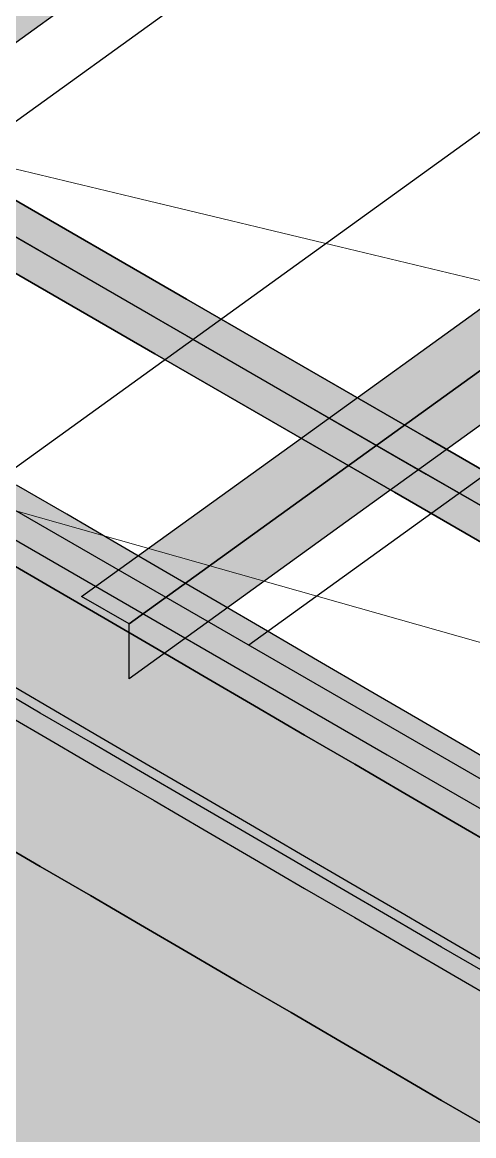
# Model space of a CAD drawing. Header units: metres. Extents: x 0 to 34.2, y 0 to 17.8.
# Drawn here: x 13.722 to 14.341, y 6.244 to 7.768 of the extents above; entities that cross this region are included whole.
import ezdxf

# ---------------------------------------------------------------- set-up
doc = ezdxf.new("R2010")
doc.units = ezdxf.units.M
doc.header["$LTSCALE"] = 0.25
doc.layers.add('ISO-ARISTAS', color=8, linetype='CONTINUOUS')
doc.layers.add('ISO-CONCRETO-SUP', color=254, linetype='CONTINUOUS', true_color=0xe8e8e8)
doc.layers.add('LLAMADAS', color=30, linetype='CONTINUOUS', lineweight=18)

msp = doc.modelspace()

# ---------------------------------------------------------------- linework, layer by layer
at = {"layer": 'ISO-ARISTAS', "color": 250}
for p, q in [((15.3929, 8.8444), (13.3032, 7.3363)), ((15.7576, 8.6339), (13.6679, 7.1258)), ((16.1223, 8.4233), (14.0326, 6.9152)), ((14.0029, 7.9491), (13.706, 7.7348)), ((13.9474, 7.3891), (13.6192, 7.5786)), ((13.6192, 7.5786), (13.9474, 7.3891)), ((13.9041, 7.3641), (13.5759, 7.5536)), ((13.9041, 7.3641), (13.5759, 7.5536)), ((14.5796, 6.5994), (12.9385, 7.5469)), ((13.6192, 7.5286), (13.9474, 7.3391)), ((13.6192, 7.5286), (13.9474, 7.3391)), ((13.9041, 7.3141), (13.5759, 7.5036)), ((13.5759, 7.5036), (13.9041, 7.3141)), ((14.1007, 7.1962), (14.3977, 7.4105)), ((14.2756, 7.1996), (13.9474, 7.3891)), ((13.9474, 7.3891), (14.2756, 7.1996)), ((14.2323, 7.1746), (13.9041, 7.3641)), ((14.2323, 7.1746), (13.9041, 7.3641)), ((14.4626, 7.373), (14.1657, 7.1587)), ((14.1657, 7.1587), (14.4626, 7.373)), ((13.9474, 7.3391), (14.2756, 7.1496)), ((13.9474, 7.3391), (14.2756, 7.1496)), ((14.2323, 7.1246), (13.9041, 7.3141)), ((13.9041, 7.3141), (14.2323, 7.1246)), ((14.4626, 7.298), (14.1657, 7.0837)), ((14.6039, 7.0101), (14.2756, 7.1996)), ((14.2756, 7.1996), (14.6039, 7.0101)), ((13.8038, 6.9819), (14.1007, 7.1962)), ((14.5605, 6.9851), (14.2323, 7.1746)), ((14.5605, 6.9851), (14.2323, 7.1746)), ((13.5516, 7.1525), (14.2223, 6.7653)), ((14.1657, 7.1587), (13.8688, 6.9444)), ((13.8688, 6.9444), (14.1657, 7.1587)), ((14.2756, 7.1496), (14.6039, 6.9601)), ((14.2756, 7.1496), (14.6039, 6.9601)), ((13.7834, 7.0946), (13.7147, 7.1346)), ((14.5605, 6.9351), (14.2323, 7.1246)), ((14.2323, 7.1246), (14.5605, 6.9351)), ((13.8521, 7.0545), (13.7834, 7.0946)), ((14.1657, 7.0837), (13.8688, 6.8694)), ((13.9208, 7.0145), (13.8521, 7.0545)), ((13.7655, 6.9925), (13.6968, 7.0326)), ((13.6968, 7.0326), (13.7655, 6.9925)), ((13.9895, 6.9744), (13.9208, 7.0145)), ((13.8342, 6.9525), (13.7655, 6.9925)), ((13.7655, 6.9925), (13.8342, 6.9525)), ((13.8688, 6.9444), (13.8038, 6.9819)), ((14.0582, 6.9343), (13.9895, 6.9744)), ((13.9029, 6.9124), (13.8342, 6.9525)), ((13.8342, 6.9525), (13.9029, 6.9124)), ((13.8688, 6.8694), (13.8688, 6.9444)), ((14.1269, 6.8943), (14.0582, 6.9343)), ((13.9716, 6.8723), (13.9029, 6.9124)), ((13.9029, 6.9124), (13.9716, 6.8723)), ((14.1956, 6.8542), (14.1269, 6.8943)), ((13.747, 6.8224), (13.6783, 6.8625)), ((13.747, 6.8224), (13.6783, 6.8625)), ((13.6913, 6.87), (13.76, 6.8299)), ((14.0403, 6.8323), (13.9716, 6.8723)), ((13.9716, 6.8723), (14.0403, 6.8323)), ((14.2643, 6.8142), (14.1956, 6.8542)), ((14.109, 6.7922), (14.0403, 6.8323)), ((14.0403, 6.8323), (14.109, 6.7922)), ((13.6968, 6.8226), (13.7655, 6.7825)), ((13.6968, 6.8226), (13.7655, 6.7825)), ((13.8157, 6.7823), (13.747, 6.8224)), ((13.8157, 6.7823), (13.747, 6.8224)), ((13.76, 6.8299), (13.8287, 6.7898)), ((14.333, 6.7741), (14.2643, 6.8142)), ((13.8287, 6.7898), (13.8974, 6.7498)), ((14.1777, 6.7522), (14.109, 6.7922)), ((14.109, 6.7922), (14.1777, 6.7522)), ((13.7655, 6.7825), (13.8342, 6.7425)), ((13.7655, 6.7825), (13.8342, 6.7425)), ((13.8844, 6.7423), (13.8157, 6.7823)), ((13.8844, 6.7423), (13.8157, 6.7823)), ((14.4017, 6.7341), (14.333, 6.7741)), ((14.2223, 6.7653), (14.8929, 6.3781)), ((13.8342, 6.7425), (13.9029, 6.7024)), ((13.8342, 6.7425), (13.9029, 6.7024)), ((13.9531, 6.7022), (13.8844, 6.7423)), ((13.9531, 6.7022), (13.8844, 6.7423)), ((13.8974, 6.7498), (13.9661, 6.7097)), ((14.2464, 6.7121), (14.1777, 6.7522)), ((14.1777, 6.7522), (14.2464, 6.7121)), ((13.9661, 6.7097), (14.0348, 6.6697)), ((14.3151, 6.6721), (14.2464, 6.7121)), ((14.2464, 6.7121), (14.3151, 6.6721)), ((13.9029, 6.7024), (13.9716, 6.6623)), ((13.9029, 6.7024), (13.9716, 6.6623)), ((14.0218, 6.6622), (13.9531, 6.7022)), ((14.0218, 6.6622), (13.9531, 6.7022)), ((14.0348, 6.6697), (14.1035, 6.6296)), ((14.3837, 6.632), (14.3151, 6.6721)), ((14.3151, 6.6721), (14.3837, 6.632)), ((13.747, 6.6124), (13.6783, 6.6525)), ((13.6783, 6.6525), (13.747, 6.6124)), ((13.9716, 6.6623), (14.0403, 6.6223)), ((13.9716, 6.6623), (14.0403, 6.6223)), ((14.0905, 6.6221), (14.0218, 6.6622)), ((14.0905, 6.6221), (14.0218, 6.6622)), ((14.0403, 6.6223), (14.109, 6.5822)), ((14.0403, 6.6223), (14.109, 6.5822)), ((14.1592, 6.5821), (14.0905, 6.6221)), ((14.1592, 6.5821), (14.0905, 6.6221)), ((14.1035, 6.6296), (14.1722, 6.5896)), ((13.8157, 6.5723), (13.747, 6.6124)), ((13.747, 6.6124), (13.8157, 6.5723)), ((14.1722, 6.5896), (14.2409, 6.5495)), ((13.8844, 6.5323), (13.8157, 6.5723)), ((13.8157, 6.5723), (13.8844, 6.5323)), ((14.109, 6.5822), (14.1777, 6.5422)), ((14.109, 6.5822), (14.1777, 6.5422)), ((14.2279, 6.542), (14.1592, 6.5821)), ((14.2279, 6.542), (14.1592, 6.5821)), ((14.1777, 6.5422), (14.2464, 6.5021)), ((14.1777, 6.5422), (14.2464, 6.5021)), ((14.2966, 6.5019), (14.2279, 6.542)), ((14.2966, 6.5019), (14.2279, 6.542)), ((14.2409, 6.5495), (14.3096, 6.5094)), ((13.9531, 6.4922), (13.8844, 6.5323)), ((13.8844, 6.5323), (13.9531, 6.4922)), ((14.2464, 6.5021), (14.3151, 6.4621)), ((14.2464, 6.5021), (14.3151, 6.4621)), ((14.3653, 6.4619), (14.2966, 6.5019)), ((14.3653, 6.4619), (14.2966, 6.5019)), ((14.3096, 6.5094), (14.3783, 6.4694)), ((14.0218, 6.4522), (13.9531, 6.4922)), ((13.9531, 6.4922), (14.0218, 6.4522)), ((14.0905, 6.4121), (14.0218, 6.4522)), ((14.0218, 6.4522), (14.0905, 6.4121)), ((14.3151, 6.4621), (14.3837, 6.422)), ((14.3151, 6.4621), (14.3837, 6.422)), ((14.1592, 6.3721), (14.0905, 6.4121)), ((14.0905, 6.4121), (14.1592, 6.3721)), ((14.2279, 6.332), (14.1592, 6.3721)), ((14.1592, 6.3721), (14.2279, 6.332)), ((14.2966, 6.2919), (14.2279, 6.332)), ((14.2279, 6.332), (14.2966, 6.2919)), ((14.3653, 6.2519), (14.2966, 6.2919)), ((14.2966, 6.2919), (14.3653, 6.2519))]:
    msp.add_line(p, q, dxfattribs=at)
at = {"layer": 'ISO-CONCRETO-SUP', "true_color": 0x575d65}
for points in [[(14.0029, 7.9491), (13.706, 7.7348), (14.0029, 8.0241), (13.706, 7.8098)], [(14.4626, 7.298), (14.1657, 7.0837), (14.4626, 7.373), (14.1657, 7.1587)], [(14.1657, 7.0837), (13.8688, 6.8694), (14.1657, 7.1587), (13.8688, 6.9444)]]:
    msp.add_solid(points, dxfattribs=at)
at = {"layer": 'ISO-CONCRETO-SUP', "true_color": 0x616771}
for points in [[(14.1821, 7.9349), (14.5103, 7.7454), (14.1821, 7.9849), (14.5103, 7.7954)], [(14.1388, 7.9099), (14.467, 7.7204), (14.1388, 7.9599), (14.467, 7.7704)], [(13.6192, 7.5286), (13.9474, 7.3391), (13.6192, 7.5786), (13.9474, 7.3891)], [(13.5759, 7.5036), (13.9041, 7.3141), (13.5759, 7.5536), (13.9041, 7.3641)], [(13.9474, 7.3391), (14.2756, 7.1496), (13.9474, 7.3891), (14.2756, 7.1996)], [(13.9041, 7.3141), (14.2323, 7.1246), (13.9041, 7.3641), (14.2323, 7.1746)], [(14.2756, 7.1496), (14.6039, 6.9601), (14.2756, 7.1996), (14.6039, 7.0101)], [(14.2323, 7.1246), (14.5605, 6.9351), (14.2323, 7.1746), (14.5605, 6.9851)]]:
    msp.add_solid(points, dxfattribs=at)
at = {"layer": 'ISO-CONCRETO-SUP', "true_color": 0x6b737d}
for points in [[(14.1821, 7.9349), (14.5103, 7.7454), (14.1388, 7.9099), (14.467, 7.7204)], [(13.6192, 7.5786), (13.9474, 7.3891), (13.5759, 7.5536), (13.9041, 7.3641)], [(13.6192, 7.5286), (13.9474, 7.3391), (13.5759, 7.5036), (13.9041, 7.3141)], [(13.9474, 7.3891), (14.2756, 7.1996), (13.9041, 7.3641), (14.2323, 7.1746)], [(13.9474, 7.3391), (14.2756, 7.1496), (13.9041, 7.3141), (14.2323, 7.1246)], [(14.2756, 7.1996), (14.6039, 7.0101), (14.2323, 7.1746), (14.5605, 6.9851)], [(14.2756, 7.1496), (14.6039, 6.9601), (14.2323, 7.1246), (14.5605, 6.9351)]]:
    msp.add_solid(points, dxfattribs=at)
at = {"layer": 'ISO-CONCRETO-SUP', "true_color": 0x6e7681}
for points in [[(14.3977, 7.4105), (14.4626, 7.373), (14.1007, 7.1962), (14.1657, 7.1587)], [(14.1007, 7.1962), (14.1657, 7.1587), (13.8038, 6.9819), (13.8688, 6.9444)]]:
    msp.add_solid(points, dxfattribs=at)
at = {"layer": 'ISO-CONCRETO-SUP', "true_color": 0xc9c7c0}
for points in [[(13.5516, 7.1525), (14.2223, 6.7653), (12.9887, 6.8275), (13.6593, 6.4403)], [(14.2223, 6.7653), (14.8929, 6.3781), (13.6593, 6.4403), (14.33, 6.0531)], [(13.6593, 6.4403), (14.33, 6.0531), (13.0964, 6.1153), (13.7671, 5.7281)], [(14.8929, 6.3781), (15.5635, 5.9909), (14.33, 6.0531), (15.0006, 5.6659)]]:
    msp.add_solid(points, dxfattribs=at)
at = {"layer": 'ISO-CONCRETO-SUP', "true_color": 0xc2c5cd}
for points in [[(13.6714, 7.1036), (13.7401, 7.0636), (13.7147, 7.1346), (13.7834, 7.0946)], [(13.6281, 7.0726), (13.6968, 7.0326), (13.6714, 7.1036), (13.7401, 7.0636)], [(13.7401, 7.0636), (13.8088, 7.0235), (13.7834, 7.0946), (13.8521, 7.0545)], [(13.6968, 7.0326), (13.7655, 6.9925), (13.7401, 7.0636), (13.8088, 7.0235)], [(13.8088, 7.0235), (13.8775, 6.9835), (13.8521, 7.0545), (13.9208, 7.0145)], [(13.7655, 6.9925), (13.8342, 6.9525), (13.8088, 7.0235), (13.8775, 6.9835)], [(13.8775, 6.9835), (13.9462, 6.9434), (13.9208, 7.0145), (13.9895, 6.9744)], [(13.8342, 6.9525), (13.9029, 6.9124), (13.8775, 6.9835), (13.9462, 6.9434)], [(13.9462, 6.9434), (14.0149, 6.9033), (13.9895, 6.9744), (14.0582, 6.9343)], [(13.9029, 6.9124), (13.9716, 6.8723), (13.9462, 6.9434), (14.0149, 6.9033)], [(14.0149, 6.9033), (14.0836, 6.8633), (14.0582, 6.9343), (14.1269, 6.8943)], [(13.9716, 6.8723), (14.0403, 6.8323), (14.0149, 6.9033), (14.0836, 6.8633)], [(14.0836, 6.8633), (14.1523, 6.8232), (14.1269, 6.8943), (14.1956, 6.8542)], [(14.0403, 6.8323), (14.109, 6.7922), (14.0836, 6.8633), (14.1523, 6.8232)], [(14.1523, 6.8232), (14.221, 6.7832), (14.1956, 6.8542), (14.2643, 6.8142)], [(14.109, 6.7922), (14.1777, 6.7522), (14.1523, 6.8232), (14.221, 6.7832)], [(14.221, 6.7832), (14.2897, 6.7431), (14.2643, 6.8142), (14.333, 6.7741)], [(14.1777, 6.7522), (14.2464, 6.7121), (14.221, 6.7832), (14.2897, 6.7431)], [(14.2897, 6.7431), (14.3584, 6.7031), (14.333, 6.7741), (14.4017, 6.7341)], [(14.2464, 6.7121), (14.3151, 6.6721), (14.2897, 6.7431), (14.3584, 6.7031)], [(14.3151, 6.6721), (14.3837, 6.632), (14.3584, 6.7031), (14.427, 6.663)]]:
    msp.add_solid(points, dxfattribs=at)
at = {"layer": 'ISO-CONCRETO-SUP', "true_color": 0xaaadb3}
for points in [[(13.6968, 6.9626), (13.7655, 6.9225), (13.6968, 7.0326), (13.7655, 6.9925)], [(13.7655, 6.9225), (13.8342, 6.8825), (13.7655, 6.9925), (13.8342, 6.9525)], [(13.6968, 6.8926), (13.7655, 6.8525), (13.6968, 6.9626), (13.7655, 6.9225)], [(13.8342, 6.8825), (13.9029, 6.8424), (13.8342, 6.9525), (13.9029, 6.9124)], [(13.7655, 6.8525), (13.8342, 6.8125), (13.7655, 6.9225), (13.8342, 6.8825)], [(13.9029, 6.8424), (13.9716, 6.8023), (13.9029, 6.9124), (13.9716, 6.8723)], [(13.6968, 6.8226), (13.7655, 6.7825), (13.6968, 6.8926), (13.7655, 6.8525)], [(13.8342, 6.8125), (13.9029, 6.7724), (13.8342, 6.8825), (13.9029, 6.8424)], [(13.6783, 6.7925), (13.747, 6.7524), (13.6783, 6.8625), (13.747, 6.8224)], [(13.9716, 6.8023), (14.0403, 6.7623), (13.9716, 6.8723), (14.0403, 6.8323)], [(13.7655, 6.7825), (13.8342, 6.7425), (13.7655, 6.8525), (13.8342, 6.8125)], [(13.9029, 6.7724), (13.9716, 6.7323), (13.9029, 6.8424), (13.9716, 6.8023)], [(14.0403, 6.7623), (14.109, 6.7222), (14.0403, 6.8323), (14.109, 6.7922)], [(13.747, 6.7524), (13.8157, 6.7123), (13.747, 6.8224), (13.8157, 6.7823)], [(13.8342, 6.7425), (13.9029, 6.7024), (13.8342, 6.8125), (13.9029, 6.7724)], [(13.9716, 6.7323), (14.0403, 6.6923), (13.9716, 6.8023), (14.0403, 6.7623)], [(13.6783, 6.7225), (13.747, 6.6824), (13.6783, 6.7925), (13.747, 6.7524)], [(14.109, 6.7222), (14.1777, 6.6822), (14.109, 6.7922), (14.1777, 6.7522)], [(13.8157, 6.7123), (13.8844, 6.6723), (13.8157, 6.7823), (13.8844, 6.7423)], [(13.9029, 6.7024), (13.9716, 6.6623), (13.9029, 6.7724), (13.9716, 6.7323)], [(14.0403, 6.6923), (14.109, 6.6522), (14.0403, 6.7623), (14.109, 6.7222)], [(13.747, 6.6824), (13.8157, 6.6423), (13.747, 6.7524), (13.8157, 6.7123)], [(13.8844, 6.6723), (13.9531, 6.6322), (13.8844, 6.7423), (13.9531, 6.7022)], [(14.1777, 6.6822), (14.2464, 6.6421), (14.1777, 6.7522), (14.2464, 6.7121)], [(13.9716, 6.6623), (14.0403, 6.6223), (13.9716, 6.7323), (14.0403, 6.6923)], [(13.6783, 6.6525), (13.747, 6.6124), (13.6783, 6.7225), (13.747, 6.6824)], [(13.8157, 6.6423), (13.8844, 6.6023), (13.8157, 6.7123), (13.8844, 6.6723)], [(14.109, 6.6522), (14.1777, 6.6122), (14.109, 6.7222), (14.1777, 6.6822)], [(14.2464, 6.6421), (14.3151, 6.6021), (14.2464, 6.7121), (14.3151, 6.6721)], [(13.9531, 6.6322), (14.0218, 6.5922), (13.9531, 6.7022), (14.0218, 6.6622)], [(13.747, 6.6124), (13.8157, 6.5723), (13.747, 6.6824), (13.8157, 6.6423)], [(14.0403, 6.6223), (14.109, 6.5822), (14.0403, 6.6923), (14.109, 6.6522)], [(14.1777, 6.6122), (14.2464, 6.5721), (14.1777, 6.6822), (14.2464, 6.6421)], [(13.8844, 6.6023), (13.9531, 6.5622), (13.8844, 6.6723), (13.9531, 6.6322)], [(14.3151, 6.6021), (14.3837, 6.562), (14.3151, 6.6721), (14.3837, 6.632)], [(14.0218, 6.5922), (14.0905, 6.5521), (14.0218, 6.6622), (14.0905, 6.6221)], [(14.109, 6.5822), (14.1777, 6.5422), (14.109, 6.6522), (14.1777, 6.6122)], [(13.8157, 6.5723), (13.8844, 6.5323), (13.8157, 6.6423), (13.8844, 6.6023)], [(14.2464, 6.5721), (14.3151, 6.5321), (14.2464, 6.6421), (14.3151, 6.6021)], [(13.9531, 6.5622), (14.0218, 6.5222), (13.9531, 6.6322), (14.0218, 6.5922)], [(14.0905, 6.5521), (14.1592, 6.5121), (14.0905, 6.6221), (14.1592, 6.5821)], [(13.8844, 6.5323), (13.9531, 6.4922), (13.8844, 6.6023), (13.9531, 6.5622)], [(14.1777, 6.5422), (14.2464, 6.5021), (14.1777, 6.6122), (14.2464, 6.5721)], [(14.3151, 6.5321), (14.3837, 6.492), (14.3151, 6.6021), (14.3837, 6.562)], [(14.0218, 6.5222), (14.0905, 6.4821), (14.0218, 6.5922), (14.0905, 6.5521)], [(14.1592, 6.5121), (14.2279, 6.472), (14.1592, 6.5821), (14.2279, 6.542)], [(14.2464, 6.5021), (14.3151, 6.4621), (14.2464, 6.5721), (14.3151, 6.5321)], [(13.9531, 6.4922), (14.0218, 6.4522), (13.9531, 6.5622), (14.0218, 6.5222)], [(14.0905, 6.4821), (14.1592, 6.4421), (14.0905, 6.5521), (14.1592, 6.5121)], [(14.2279, 6.472), (14.2966, 6.4319), (14.2279, 6.542), (14.2966, 6.5019)], [(14.3151, 6.4621), (14.3837, 6.422), (14.3151, 6.5321), (14.3837, 6.492)], [(14.0218, 6.4522), (14.0905, 6.4121), (14.0218, 6.5222), (14.0905, 6.4821)], [(14.1592, 6.4421), (14.2279, 6.402), (14.1592, 6.5121), (14.2279, 6.472)], [(14.2966, 6.4319), (14.3653, 6.3919), (14.2966, 6.5019), (14.3653, 6.4619)], [(14.0905, 6.4121), (14.1592, 6.3721), (14.0905, 6.4821), (14.1592, 6.4421)], [(14.2279, 6.402), (14.2966, 6.3619), (14.2279, 6.472), (14.2966, 6.4319)], [(14.1592, 6.3721), (14.2279, 6.332), (14.1592, 6.4421), (14.2279, 6.402)], [(14.2966, 6.3619), (14.3653, 6.3219), (14.2966, 6.4319), (14.3653, 6.3919)], [(14.2279, 6.332), (14.2966, 6.2919), (14.2279, 6.402), (14.2966, 6.3619)], [(14.2966, 6.2919), (14.3653, 6.2519), (14.2966, 6.3619), (14.3653, 6.3219)]]:
    msp.add_solid(points, dxfattribs=at)
at = {"layer": 'ISO-CONCRETO-SUP', "true_color": 0xbcc0c7}
for points in [[(13.6913, 6.87), (13.76, 6.8299), (13.6783, 6.8625), (13.747, 6.8224)], [(13.6968, 6.8226), (13.7655, 6.7825), (13.6448, 6.7926), (13.7135, 6.7525)], [(13.76, 6.8299), (13.8287, 6.7898), (13.747, 6.8224), (13.8157, 6.7823)], [(13.8287, 6.7898), (13.8974, 6.7498), (13.8157, 6.7823), (13.8844, 6.7423)], [(13.7655, 6.7825), (13.8342, 6.7425), (13.7135, 6.7525), (13.7822, 6.7125)], [(13.7135, 6.7525), (13.7822, 6.7125), (13.6615, 6.7225), (13.7302, 6.6825)], [(13.8342, 6.7425), (13.9029, 6.7024), (13.7822, 6.7125), (13.8509, 6.6724)], [(13.8974, 6.7498), (13.9661, 6.7097), (13.8844, 6.7423), (13.9531, 6.7022)], [(13.6615, 6.7225), (13.7302, 6.6825), (13.6096, 6.6925), (13.6783, 6.6525)], [(13.7822, 6.7125), (13.8509, 6.6724), (13.7302, 6.6825), (13.7989, 6.6424)], [(13.9661, 6.7097), (14.0348, 6.6697), (13.9531, 6.7022), (14.0218, 6.6622)], [(13.9029, 6.7024), (13.9716, 6.6623), (13.8509, 6.6724), (13.9196, 6.6323)], [(13.7302, 6.6825), (13.7989, 6.6424), (13.6783, 6.6525), (13.747, 6.6124)], [(13.8509, 6.6724), (13.9196, 6.6323), (13.7989, 6.6424), (13.8676, 6.6023)], [(14.0348, 6.6697), (14.1035, 6.6296), (14.0218, 6.6622), (14.0905, 6.6221)], [(13.9716, 6.6623), (14.0403, 6.6223), (13.9196, 6.6323), (13.9883, 6.5923)], [(13.7989, 6.6424), (13.8676, 6.6023), (13.747, 6.6124), (13.8157, 6.5723)], [(13.9196, 6.6323), (13.9883, 6.5923), (13.8676, 6.6023), (13.9363, 6.5623)], [(14.0403, 6.6223), (14.109, 6.5822), (13.9883, 6.5923), (14.057, 6.5522)], [(14.1035, 6.6296), (14.1722, 6.5896), (14.0905, 6.6221), (14.1592, 6.5821)], [(13.8676, 6.6023), (13.9363, 6.5623), (13.8157, 6.5723), (13.8844, 6.5323)], [(13.9883, 6.5923), (14.057, 6.5522), (13.9363, 6.5623), (14.005, 6.5222)], [(14.1722, 6.5896), (14.2409, 6.5495), (14.1592, 6.5821), (14.2279, 6.542)], [(14.109, 6.5822), (14.1777, 6.5422), (14.057, 6.5522), (14.1257, 6.5122)], [(13.9363, 6.5623), (14.005, 6.5222), (13.8844, 6.5323), (13.9531, 6.4922)], [(14.057, 6.5522), (14.1257, 6.5122), (14.005, 6.5222), (14.0737, 6.4822)], [(14.1777, 6.5422), (14.2464, 6.5021), (14.1257, 6.5122), (14.1944, 6.4721)], [(14.2409, 6.5495), (14.3096, 6.5094), (14.2279, 6.542), (14.2966, 6.5019)], [(14.005, 6.5222), (14.0737, 6.4822), (13.9531, 6.4922), (14.0218, 6.4522)], [(14.1257, 6.5122), (14.1944, 6.4721), (14.0737, 6.4822), (14.1424, 6.4421)], [(14.2464, 6.5021), (14.3151, 6.4621), (14.1944, 6.4721), (14.2631, 6.4321)], [(14.3096, 6.5094), (14.3783, 6.4694), (14.2966, 6.5019), (14.3653, 6.4619)], [(14.0737, 6.4822), (14.1424, 6.4421), (14.0218, 6.4522), (14.0905, 6.4121)], [(14.1944, 6.4721), (14.2631, 6.4321), (14.1424, 6.4421), (14.2111, 6.4021)], [(14.3151, 6.4621), (14.3837, 6.422), (14.2631, 6.4321), (14.3318, 6.392)], [(14.1424, 6.4421), (14.2111, 6.4021), (14.0905, 6.4121), (14.1592, 6.3721)], [(14.2631, 6.4321), (14.3318, 6.392), (14.2111, 6.4021), (14.2798, 6.362)], [(14.3837, 6.422), (14.4524, 6.3819), (14.3318, 6.392), (14.4005, 6.3519)], [(14.2111, 6.4021), (14.2798, 6.362), (14.1592, 6.3721), (14.2279, 6.332)], [(14.3318, 6.392), (14.4005, 6.3519), (14.2798, 6.362), (14.3485, 6.3219)], [(14.2798, 6.362), (14.3485, 6.3219), (14.2279, 6.332), (14.2966, 6.2919)], [(14.3485, 6.3219), (14.4172, 6.2819), (14.2966, 6.2919), (14.3653, 6.2519)]]:
    msp.add_solid(points, dxfattribs=at)
at = {"layer": 'LLAMADAS'}
for p, q in [((18.48, 5.7486), (6.4, 9.1715)), ((18.48, 6.423), (10.0005, 8.4582))]:
    msp.add_line(p, q, dxfattribs=at)

doc.saveas('drawing.dxf')
